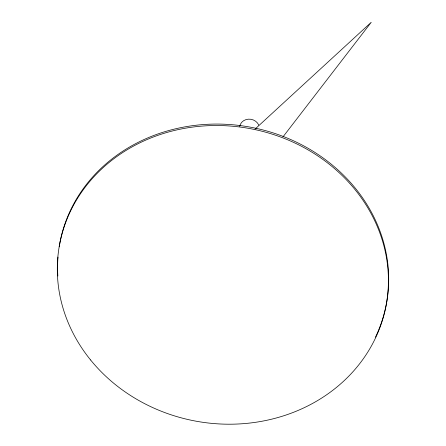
<?xml version="1.0" encoding="UTF-8"?>
<svg xmlns="http://www.w3.org/2000/svg" width="446" height="446" viewBox="0 0 446 446"><rect width="100%" height="100%" fill="white"/><g stroke="black" fill="none" stroke-linecap="round" stroke-linejoin="round"><path stroke-width="0.67" d="M282.976 136.877L371.228 22.3L255.101 129.039M57.841 276.007A166.079 148.758 10.3 0 1 57.991 257.108M59.206 246.789A166.079 148.758 10.3 0 1 267.5 131.191A166.079 148.758 10.3 0 1 375.476 337.159M239.703 126.502A9.963 8.926 10.3 0 1 248.338 119.171A9.963 8.926 10.3 0 1 258.752 125.075M90.571 359.95A166.079 148.758 10.3 0 0 375.209 338.614A166.079 148.758 10.3 0 0 202.824 126.028A166.079 148.758 10.3 0 0 90.571 359.95"/></g></svg>
